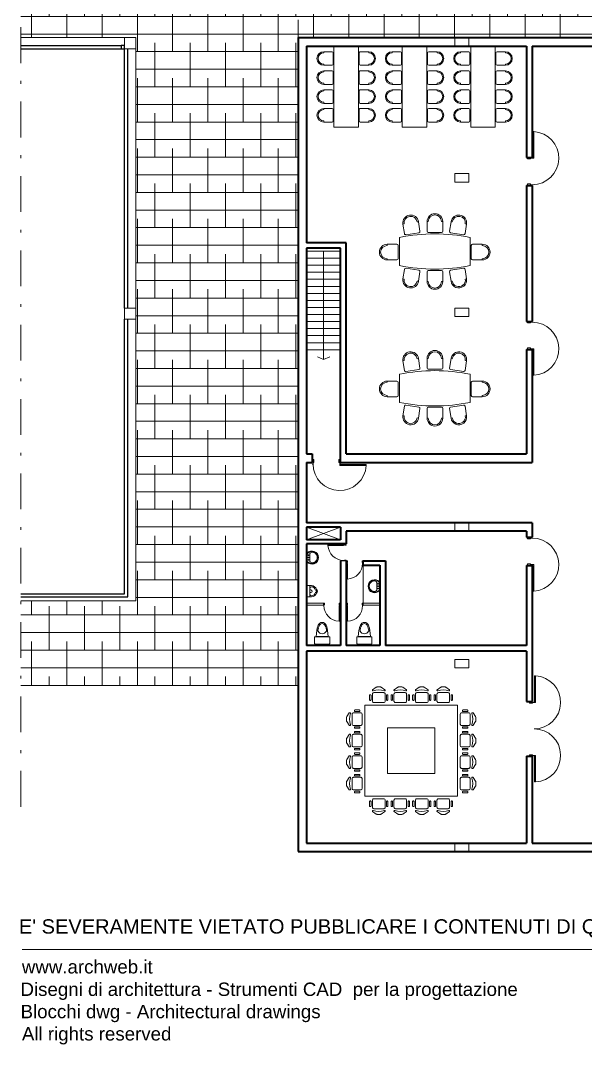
# Model space of a CAD drawing. Header units: millimetres. Extents: x 271.6 to 328, y 132.4 to 193.2.
# Drawn here: x 271.66 to 291.7, y 132.45 to 168.8 of the extents above; entities that cross this region are included whole.
import ezdxf

# ---------------------------------------------------------------- set-up
doc = ezdxf.new("R2010")
doc.units = ezdxf.units.MM
doc.linetypes.add('HIDDEN2', pattern=[0.1875, 0.125, -0.0625])
doc.linetypes.add('TRATTOPUNTO', pattern=[25.4, 12.7, -6.35, 0, -6.35])
for name, color, linetype, lineweight in [('ARREDI attrezzature - furniture', 175, 'Continuous', 9), ('MURATURA sezioni - section wall', 7, 'Continuous', 40), ('PAVIMENTAZIONE - flooring', 250, 'Continuous', 5), ('PILASTRI struttura - structure', 7, 'Continuous', 13), ('PORTE finestre - doors windows', 252, 'Continuous', 5), ('PROIEZIONI - projections', 145, 'Continuous', 13), ('PROIEZIONI finissime - fine lines', 251, 'Continuous', 9), ('PROIEZIONI Tratteggiate - dashed', 1, 'Continuous', 9), ('SEZIONI medie - small section', 2, 'Continuous', 25), ('www.archweb.it - All rights reserved', 2, 'Continuous', 5)]:
    doc.layers.add(name, color=color, linetype=linetype, lineweight=lineweight)
doc.layers.add('VETRATE sezioni - windows sections', color=171, linetype='Continuous', true_color=0x4d79ff)
doc.styles.get("Standard").update_dxf_attribs({"font": 'arial.ttf'})
pattern_1 = [(0, (-1549.8178, -608.5541), (2e-16, 0.625), []), (90, (-1549.8178, -608.5541), (-0.625, 1.25), [1.5625, -0.9375])]

# ---------------------------------------------------------------- blocks, each defined once
blk = doc.blocks.new('MESA8')
for p, q in [((-0.458, 0.885), (-0.423, 0.891)), ((-0.423, 0.891), (-0.381, 0.618)), ((-0.178, 0.895), (-0.178, 0.62)), ((-0.178, 0.895), (-0.143, 0.895)), ((0.231, 0.895), (0.267, 0.895)), ((0.267, 0.895), (0.267, 0.62)), ((0.502, 0.891), (0.461, 0.618)), ((0.537, 0.885), (0.502, 0.891)), ((-0.863, 0.824), (-0.827, 0.829)), ((-0.863, 0.824), (-0.821, 0.551)), ((-0.143, 0.584), (0.231, 0.584)), ((0.942, 0.824), (0.901, 0.551)), ((0.942, 0.824), (0.907, 0.829)), ((-0.781, 0.521), (-0.411, 0.577)), ((0.86, 0.521), (0.49, 0.577)), ((-1.309, 0.25), (-1.033, 0.25)), ((-1.309, 0.25), (-1.309, 0.214)), ((-0.997, 0.214), (-0.997, -0.16)), ((1.077, 0.214), (1.077, -0.16)), ((1.388, 0.25), (1.112, 0.25)), ((1.388, 0.25), (1.388, 0.214)), ((-1.309, -0.16), (-1.309, -0.195)), ((-1.309, -0.195), (-1.033, -0.195)), ((1.388, -0.195), (1.112, -0.195)), ((1.388, -0.16), (1.388, -0.195)), ((-0.863, -0.735), (-0.821, -0.463)), ((-0.781, -0.433), (-0.411, -0.489)), ((-0.423, -0.802), (-0.381, -0.529)), ((-0.178, -0.807), (-0.178, -0.531)), ((-0.143, -0.495), (0.231, -0.495)), ((0.267, -0.807), (0.267, -0.531)), ((0.502, -0.802), (0.461, -0.529)), ((0.86, -0.433), (0.49, -0.489)), ((0.942, -0.735), (0.901, -0.463)), ((-0.863, -0.735), (-0.827, -0.741)), ((-0.458, -0.797), (-0.423, -0.802)), ((-0.178, -0.807), (-0.143, -0.807)), ((0.231, -0.807), (0.267, -0.807)), ((0.537, -0.797), (0.502, -0.802)), ((0.942, -0.735), (0.907, -0.741))]:
    blk.add_line(p, q)
blk.add_lwpolyline([(1.04, 0.444, 0.101219), (-0.96, 0.444), (-0.96, -0.356, 0.101219), (1.04, -0.356)], format="xyb", close=True)
for centre, radius, start, end in [((-0.643, 0.857), 0.223, 8.5901, 188.5901), ((-0.643, 0.857), 0.187, 8.5901, 188.5901), ((0.044, 0.895), 0.223, 0, 180), ((0.044, 0.895), 0.187, 0, 180), ((0.722, 0.857), 0.223, 351.4099, 171.4099), ((0.722, 0.857), 0.187, 351.4099, 171.4099), ((-0.417, 0.613), 0.0356, 278.5901, 8.5901), ((-0.143, 0.62), 0.0356, 180, 270), ((0.231, 0.62), 0.0356, 270, 0), ((0.496, 0.613), 0.0356, 171.4099, 261.4099), ((-0.786, 0.557), 0.0356, 188.5901, 278.5901), ((0.865, 0.557), 0.0356, 261.4099, 351.4099), ((-1.309, 0.027), 0.223, 90, 270), ((-1.309, 0.027), 0.187, 90, 270), ((-1.033, 0.214), 0.0356, 0, 90), ((1.112, 0.214), 0.0356, 90, 180), ((1.388, 0.027), 0.223, 270, 90), ((1.388, 0.027), 0.187, 270, 90), ((-1.033, -0.16), 0.0356, 270, 0), ((1.112, -0.16), 0.0356, 180, 270), ((-0.786, -0.468), 0.0356, 81.4099, 171.4099), ((-0.417, -0.524), 0.0356, 351.4099, 81.4099), ((-0.143, -0.531), 0.0356, 90, 180), ((0.231, -0.531), 0.0356, 0, 90), ((0.496, -0.524), 0.0356, 98.5901, 188.5901), ((0.865, -0.468), 0.0356, 8.5901, 98.5901), ((-0.643, -0.769), 0.223, 171.4099, 351.4099), ((-0.643, -0.769), 0.187, 171.4099, 351.4099), ((0.044, -0.807), 0.223, 180, 0), ((0.044, -0.807), 0.187, 180, 0), ((0.722, -0.769), 0.223, 188.5901, 8.5901), ((0.722, -0.769), 0.187, 188.5901, 8.5901)]:
    blk.add_arc(centre, radius, start, end)
blk = doc.blocks.new('MESA8a')
for p, q in [((-1.027, 2.217), (-1.027, 2.249)), ((-1.027, 2.249), (-0.779, 2.249)), ((-0.747, 1.881), (-0.747, 2.217)), ((0.022, 1.881), (0.022, 2.217)), ((0.302, 2.249), (0.054, 2.249)), ((0.302, 2.217), (0.302, 2.249)), ((-1.027, 1.848), (-1.027, 1.881)), ((-1.027, 1.848), (-0.779, 1.848)), ((0.302, 1.848), (0.054, 1.848)), ((0.302, 1.848), (0.302, 1.881)), ((-1.027, 1.665), (-1.027, 1.697)), ((-1.027, 1.697), (-0.779, 1.697)), ((-0.747, 1.329), (-0.747, 1.665)), ((0.022, 1.329), (0.022, 1.665)), ((0.302, 1.697), (0.054, 1.697)), ((0.302, 1.665), (0.302, 1.697)), ((-1.027, 1.297), (-1.027, 1.329)), ((-1.027, 1.297), (-0.779, 1.297)), ((0.302, 1.297), (0.054, 1.297)), ((0.302, 1.297), (0.302, 1.329)), ((-1.027, 1.133), (-0.779, 1.133)), ((-1.027, 1.133), (-1.027, 1.101)), ((-0.747, 1.101), (-0.747, 0.765)), ((0.022, 1.101), (0.022, 0.765)), ((0.302, 1.133), (0.054, 1.133)), ((0.302, 1.133), (0.302, 1.101)), ((-1.027, 0.765), (-1.027, 0.733)), ((-1.027, 0.733), (-0.779, 0.733)), ((0.302, 0.733), (0.054, 0.733)), ((0.302, 0.765), (0.302, 0.733)), ((-1.027, 0.57), (-0.779, 0.57)), ((-1.027, 0.57), (-1.027, 0.538)), ((-0.747, 0.538), (-0.747, 0.201)), ((0.022, 0.538), (0.022, 0.201)), ((0.302, 0.57), (0.054, 0.57)), ((0.302, 0.57), (0.302, 0.538)), ((-1.027, 0.201), (-1.027, 0.169)), ((-1.027, 0.169), (-0.779, 0.169)), ((0.302, 0.169), (0.054, 0.169)), ((0.302, 0.201), (0.302, 0.169))]:
    blk.add_line(p, q)
blk.add_lwpolyline([(0, 0), (-0.725, 0), (-0.725, 2.4), (0, 2.4)], close=True)
for centre, radius, start, end in [((-1.027, 2.049), 0.2, 90, 270), ((-1.027, 2.049), 0.168, 90, 270), ((-0.779, 2.217), 0.032, 0, 90), ((0.054, 2.217), 0.032, 90, 180), ((0.302, 2.049), 0.2, 270, 90), ((0.302, 2.049), 0.168, 270, 90), ((-0.779, 1.881), 0.032, 270, 0), ((0.054, 1.881), 0.032, 180, 270), ((-1.027, 1.497), 0.2, 90, 270), ((-1.027, 1.497), 0.168, 90, 270), ((-0.779, 1.665), 0.032, 0, 90), ((0.054, 1.665), 0.032, 90, 180), ((0.302, 1.497), 0.2, 270, 90), ((0.302, 1.497), 0.168, 270, 90), ((-0.779, 1.329), 0.032, 270, 0), ((0.054, 1.329), 0.032, 180, 270), ((-1.027, 0.933), 0.2, 90, 270), ((-1.027, 0.933), 0.168, 90, 270), ((-0.779, 1.101), 0.032, 0, 90), ((0.054, 1.101), 0.032, 90, 180), ((0.302, 0.933), 0.2, 270, 90), ((0.302, 0.933), 0.168, 270, 90), ((-0.779, 0.765), 0.032, 270, 0), ((0.054, 0.765), 0.032, 180, 270), ((-1.027, 0.369), 0.2, 90, 270), ((-1.027, 0.369), 0.168, 90, 270), ((-0.779, 0.538), 0.032, 0, 90), ((0.054, 0.538), 0.032, 90, 180), ((0.302, 0.369), 0.2, 270, 90), ((0.302, 0.369), 0.168, 270, 90), ((-0.779, 0.201), 0.032, 270, 0), ((0.054, 0.201), 0.032, 180, 270)]:
    blk.add_arc(centre, radius, start, end)

msp = doc.modelspace()

# ---------------------------------------------------------------- hatches: boundary and pattern name
at = {"layer": 'PAVIMENTAZIONE - flooring'}
h = msp.add_hatch(dxfattribs=at)
h.set_pattern_fill('ANSI38', color=256, scale=5, angle=315, style=0)
h.set_pattern_definition(pattern_1)
h.paths.add_polyline_path([(281.513, 175.464), (281.513, 175.864), (281.513, 180.194), (271.671, 180.194), (271.671, 168.194), (275.35, 168.194), (275.35, 168.194), (275.75, 168.194), (275.75, 167.794), (275.75, 158.594), (275.75, 158.194), (275.75, 148.194), (271.671, 148.194), (271.671, 145.194), (281.513, 145.194), (281.513, 168.194)])
h = msp.add_hatch(dxfattribs=at)
h.set_pattern_fill('ANSI38', color=256, scale=5, angle=315, style=0)
h.set_pattern_definition(pattern_1)
h.paths.add_polyline_path([(292.566, 175.464), (292.316, 175.464), (287.516, 175.464), (287.116, 175.464), (281.513, 175.464), (281.513, 168.194), (281.813, 168.194), (281.813, 168.194), (287.066, 168.194), (287.566, 168.194), (289.613, 168.194), (289.613, 168.194), (292.266, 168.194), (292.266, 168.194), (292.566, 168.194)])

# ---------------------------------------------------------------- linework, layer by layer
at = {"layer": 'ARREDI attrezzature - furniture'}
for p, q in [((281.813, 149.848), (281.813, 149.621)), ((281.834, 149.613), (281.834, 149.856)), ((281.922, 149.734), (281.922, 149.841)), ((281.922, 149.734), (281.922, 149.628)), ((283.813, 148.116), (283.813, 149.466)), ((281.813, 148.713), (281.813, 148.363)), ((281.983, 148.738), (281.838, 148.738)), ((281.931, 148.738), (281.931, 148.338)), ((281.983, 148.698), (281.981, 148.698)), ((284.303, 148.717), (284.303, 148.823)), ((284.303, 148.717), (284.303, 148.61)), ((284.391, 148.596), (284.391, 148.838)), ((284.413, 148.831), (284.413, 148.603)), ((281.838, 148.338), (281.983, 148.338)), ((281.981, 148.378), (281.983, 148.378)), ((282.631, 146.917), (282.096, 146.917)), ((282.096, 146.687), (282.096, 146.917)), ((282.581, 146.927), (282.146, 146.927)), ((282.147, 146.927), (282.17, 147.144)), ((282.17, 147.144), (282.188, 147.233)), ((282.212, 147.151), (282.227, 147.225)), ((282.516, 147.151), (282.501, 147.225)), ((282.558, 147.144), (282.54, 147.233)), ((282.581, 146.927), (282.558, 147.144)), ((282.631, 146.687), (282.631, 146.917)), ((283.594, 146.917), (284.129, 146.917)), ((283.594, 146.687), (283.594, 146.917)), ((283.644, 146.927), (283.667, 147.144)), ((283.644, 146.927), (284.079, 146.927)), ((283.667, 147.144), (283.685, 147.233)), ((283.709, 147.151), (283.724, 147.225)), ((284.013, 147.151), (283.998, 147.225)), ((284.055, 147.144), (284.038, 147.233)), ((284.078, 146.927), (284.055, 147.144)), ((284.129, 146.687), (284.129, 146.917)), ((282.601, 146.657), (282.126, 146.657)), ((283.624, 146.657), (284.099, 146.657))]:
    msp.add_line(p, q, dxfattribs=at)
at = {"layer": 'ARREDI attrezzature - furniture', "ltscale": 0.7}
msp.add_line((283.213, 149.616), (283.013, 149.616), dxfattribs=at)
for points in [[(284.431, 145.14, -0.148069), (284.459, 145.132), (284.591, 145.043, -0.250765), (284.596, 145.035), (284.596, 145.021, -0.530768), (284.568, 145.002, 0.192857), (284.173, 145.002, -0.530768), (284.146, 145.021), (284.146, 145.035, -0.250765), (284.15, 145.043), (284.283, 145.132, -0.148069), (284.311, 145.14)], [(285.194, 145.14, -0.148069), (285.221, 145.132), (285.354, 145.043, -0.250765), (285.359, 145.035), (285.359, 145.021, -0.530768), (285.331, 145.002, 0.192857), (284.936, 145.002, -0.530768), (284.909, 145.021), (284.909, 145.035, -0.250765), (284.913, 145.043), (285.046, 145.132, -0.148069), (285.074, 145.14)], [(285.837, 145.14, 0.148069), (285.809, 145.132), (285.676, 145.043, 0.250765), (285.672, 145.035), (285.672, 145.021, 0.530768), (285.699, 145.002, -0.192857), (286.094, 145.002, 0.530768), (286.122, 145.021), (286.122, 145.035, 0.250765), (286.117, 145.043), (285.984, 145.132, 0.148069), (285.957, 145.14)], [(286.6, 145.14, 0.148069), (286.572, 145.132), (286.439, 145.043, 0.250765), (286.435, 145.035), (286.435, 145.021, 0.530768), (286.462, 145.002, -0.192857), (286.857, 145.002, 0.530768), (286.885, 145.021), (286.885, 145.035, 0.250765), (286.88, 145.043), (286.747, 145.132, 0.148069), (286.72, 145.14)], [(284.076, 144.865), (284.066, 144.865, 0.414214), (284.046, 144.845), (284.046, 144.685, 0.414214), (284.066, 144.665), (284.076, 144.665, 0.414214), (284.096, 144.685), (284.096, 144.845, 0.414214)], [(284.196, 144.94, 0.414214), (284.146, 144.89), (284.146, 144.64, 0.414214), (284.196, 144.59), (284.546, 144.59, 0.414214), (284.596, 144.64), (284.596, 144.89, 0.414214), (284.546, 144.94)], [(284.666, 144.865), (284.676, 144.865, -0.414214), (284.696, 144.845), (284.696, 144.685, -0.414214), (284.676, 144.665), (284.666, 144.665, -0.414214), (284.646, 144.685), (284.646, 144.845, -0.414214)], [(284.839, 144.865), (284.829, 144.865, 0.414214), (284.809, 144.845), (284.809, 144.685, 0.414214), (284.829, 144.665), (284.839, 144.665, 0.414214), (284.859, 144.685), (284.859, 144.845, 0.414214)], [(284.959, 144.94, 0.414214), (284.909, 144.89), (284.909, 144.64, 0.414214), (284.959, 144.59), (285.309, 144.59, 0.414214), (285.359, 144.64), (285.359, 144.89, 0.414214), (285.309, 144.94)], [(285.429, 144.865), (285.439, 144.865, -0.414214), (285.459, 144.845), (285.459, 144.685, -0.414214), (285.439, 144.665), (285.429, 144.665, -0.414214), (285.409, 144.685), (285.409, 144.845, -0.414214)], [(285.602, 144.865), (285.592, 144.865, 0.414214), (285.572, 144.845), (285.572, 144.685, 0.414214), (285.592, 144.665), (285.602, 144.665, 0.414214), (285.622, 144.685), (285.622, 144.845, 0.414214)], [(286.072, 144.94, -0.414214), (286.122, 144.89), (286.122, 144.64, -0.414214), (286.072, 144.59), (285.722, 144.59, -0.414214), (285.672, 144.64), (285.672, 144.89, -0.414214), (285.722, 144.94)], [(286.192, 144.865), (286.202, 144.865, -0.414214), (286.222, 144.845), (286.222, 144.685, -0.414214), (286.202, 144.665), (286.192, 144.665, -0.414214), (286.172, 144.685), (286.172, 144.845, -0.414214)], [(286.365, 144.865), (286.355, 144.865, 0.414214), (286.335, 144.845), (286.335, 144.685, 0.414214), (286.355, 144.665), (286.365, 144.665, 0.414214), (286.385, 144.685), (286.385, 144.845, 0.414214)], [(286.835, 144.94, -0.414214), (286.885, 144.89), (286.885, 144.64, -0.414214), (286.835, 144.59), (286.485, 144.59, -0.414214), (286.435, 144.64), (286.435, 144.89, -0.414214), (286.485, 144.94)], [(286.955, 144.865), (286.965, 144.865, -0.414214), (286.985, 144.845), (286.985, 144.685, -0.414214), (286.965, 144.665), (286.955, 144.665, -0.414214), (286.935, 144.685), (286.935, 144.845, -0.414214)], [(283.229, 143.939, 0.148069), (283.238, 143.911), (283.326, 143.778, 0.250765), (283.335, 143.773), (283.349, 143.773, 0.530768), (283.367, 143.801, -0.192857), (283.367, 144.196, 0.530768), (283.349, 144.223), (283.335, 144.223, 0.250765), (283.326, 144.219), (283.238, 144.086, 0.148069), (283.229, 144.058)], [(283.429, 144.173, -0.414214), (283.479, 144.223), (283.729, 144.223, -0.414214), (283.779, 144.173), (283.779, 143.823, -0.414214), (283.729, 143.773), (283.479, 143.773, -0.414214), (283.429, 143.823)], [(283.504, 144.293), (283.504, 144.303, -0.414214), (283.524, 144.323), (283.684, 144.323, -0.414214), (283.704, 144.303), (283.704, 144.293, -0.414214), (283.684, 144.273), (283.524, 144.273, -0.414214)], [(287.61, 144.173, 0.414214), (287.56, 144.223), (287.31, 144.223, 0.414214), (287.26, 144.173), (287.26, 143.823, 0.414214), (287.31, 143.773), (287.56, 143.773, 0.414214), (287.61, 143.823)], [(287.535, 144.293), (287.535, 144.303, 0.414214), (287.515, 144.323), (287.355, 144.323, 0.414214), (287.335, 144.303), (287.335, 144.293, 0.414214), (287.355, 144.273), (287.515, 144.273, 0.414214)], [(287.81, 143.939, -0.148069), (287.802, 143.911), (287.713, 143.778, -0.250765), (287.705, 143.773), (287.691, 143.773, -0.530768), (287.672, 143.801, 0.192857), (287.672, 144.196, -0.530768), (287.691, 144.223), (287.705, 144.223, -0.250765), (287.713, 144.219), (287.802, 144.086, -0.148069), (287.81, 144.058)], [(283.504, 143.703), (283.504, 143.693, 0.414214), (283.524, 143.673), (283.684, 143.673, 0.414214), (283.704, 143.693), (283.704, 143.703, 0.414214), (283.684, 143.723), (283.524, 143.723, 0.414214)], [(287.535, 143.703), (287.535, 143.693, -0.414214), (287.515, 143.673), (287.355, 143.673, -0.414214), (287.335, 143.693), (287.335, 143.703, -0.414214), (287.355, 143.723), (287.515, 143.723, -0.414214)], [(283.229, 143.176, 0.148069), (283.238, 143.148), (283.326, 143.015, 0.250765), (283.335, 143.011), (283.349, 143.011, 0.530768), (283.367, 143.038, -0.192857), (283.367, 143.433, 0.530768), (283.349, 143.461), (283.335, 143.461, 0.250765), (283.326, 143.456), (283.238, 143.323, 0.148069), (283.229, 143.295)], [(283.429, 143.411, -0.414214), (283.479, 143.461), (283.729, 143.461, -0.414214), (283.779, 143.411), (283.779, 143.061, -0.414214), (283.729, 143.011), (283.479, 143.011, -0.414214), (283.429, 143.061)], [(283.504, 143.531), (283.504, 143.541, -0.414214), (283.524, 143.561), (283.684, 143.561, -0.414214), (283.704, 143.541), (283.704, 143.531, -0.414214), (283.684, 143.511), (283.524, 143.511, -0.414214)], [(287.61, 143.411, 0.414214), (287.56, 143.461), (287.31, 143.461, 0.414214), (287.26, 143.411), (287.26, 143.061, 0.414214), (287.31, 143.011), (287.56, 143.011, 0.414214), (287.61, 143.061)], [(287.535, 143.531), (287.535, 143.541, 0.414214), (287.515, 143.561), (287.355, 143.561, 0.414214), (287.335, 143.541), (287.335, 143.531, 0.414214), (287.355, 143.511), (287.515, 143.511, 0.414214)], [(287.81, 143.176, -0.148069), (287.802, 143.148), (287.713, 143.015, -0.250765), (287.705, 143.011), (287.691, 143.011, -0.530768), (287.672, 143.038, 0.192857), (287.672, 143.433, -0.530768), (287.691, 143.461), (287.705, 143.461, -0.250765), (287.713, 143.456), (287.802, 143.323, -0.148069), (287.81, 143.295)], [(283.504, 142.941), (283.504, 142.931, 0.414214), (283.524, 142.911), (283.684, 142.911, 0.414214), (283.704, 142.931), (283.704, 142.941, 0.414214), (283.684, 142.961), (283.524, 142.961, 0.414214)], [(287.535, 142.941), (287.535, 142.931, -0.414214), (287.515, 142.911), (287.355, 142.911, -0.414214), (287.335, 142.931), (287.335, 142.941, -0.414214), (287.355, 142.961), (287.515, 142.961, -0.414214)], [(283.229, 142.532, -0.148069), (283.238, 142.56), (283.326, 142.693, -0.250765), (283.335, 142.698), (283.349, 142.698, -0.530768), (283.367, 142.67, 0.192857), (283.367, 142.275, -0.530768), (283.349, 142.248), (283.335, 142.248, -0.250765), (283.326, 142.252), (283.238, 142.385, -0.148069), (283.229, 142.413)], [(283.429, 142.298, 0.414214), (283.479, 142.248), (283.729, 142.248, 0.414214), (283.779, 142.298), (283.779, 142.648, 0.414214), (283.729, 142.698), (283.479, 142.698, 0.414214), (283.429, 142.648)], [(283.504, 142.768), (283.504, 142.778, -0.414214), (283.524, 142.798), (283.684, 142.798, -0.414214), (283.704, 142.778), (283.704, 142.768, -0.414214), (283.684, 142.748), (283.524, 142.748, -0.414214)], [(287.61, 142.298, -0.414214), (287.56, 142.248), (287.31, 142.248, -0.414214), (287.26, 142.298), (287.26, 142.648, -0.414214), (287.31, 142.698), (287.56, 142.698, -0.414214), (287.61, 142.648)], [(287.535, 142.768), (287.535, 142.778, 0.414214), (287.515, 142.798), (287.355, 142.798, 0.414214), (287.335, 142.778), (287.335, 142.768, 0.414214), (287.355, 142.748), (287.515, 142.748, 0.414214)], [(287.81, 142.532, 0.148069), (287.802, 142.56), (287.713, 142.693, 0.250765), (287.705, 142.698), (287.691, 142.698, 0.530768), (287.672, 142.67, -0.192857), (287.672, 142.275, 0.530768), (287.691, 142.248), (287.705, 142.248, 0.250765), (287.713, 142.252), (287.802, 142.385, 0.148069), (287.81, 142.413)], [(283.504, 142.178), (283.504, 142.168, 0.414214), (283.524, 142.148), (283.684, 142.148, 0.414214), (283.704, 142.168), (283.704, 142.178, 0.414214), (283.684, 142.198), (283.524, 142.198, 0.414214)], [(287.535, 142.178), (287.535, 142.168, -0.414214), (287.515, 142.148), (287.355, 142.148, -0.414214), (287.335, 142.168), (287.335, 142.178, -0.414214), (287.355, 142.198), (287.515, 142.198, -0.414214)], [(283.229, 141.769, -0.148069), (283.238, 141.797), (283.326, 141.93, -0.250765), (283.335, 141.935), (283.349, 141.935, -0.530768), (283.367, 141.907, 0.192857), (283.367, 141.512, -0.530768), (283.349, 141.485), (283.335, 141.485, -0.250765), (283.326, 141.489), (283.238, 141.622, -0.148069), (283.229, 141.65)], [(283.429, 141.535, 0.414214), (283.479, 141.485), (283.729, 141.485, 0.414214), (283.779, 141.535), (283.779, 141.885, 0.414214), (283.729, 141.935), (283.479, 141.935, 0.414214), (283.429, 141.885)], [(283.504, 142.005), (283.504, 142.015, -0.414214), (283.524, 142.035), (283.684, 142.035, -0.414214), (283.704, 142.015), (283.704, 142.005, -0.414214), (283.684, 141.985), (283.524, 141.985, -0.414214)], [(287.61, 141.535, -0.414214), (287.56, 141.485), (287.31, 141.485, -0.414214), (287.26, 141.535), (287.26, 141.885, -0.414214), (287.31, 141.935), (287.56, 141.935, -0.414214), (287.61, 141.885)], [(287.535, 142.005), (287.535, 142.015, 0.414214), (287.515, 142.035), (287.355, 142.035, 0.414214), (287.335, 142.015), (287.335, 142.005, 0.414214), (287.355, 141.985), (287.515, 141.985, 0.414214)], [(287.81, 141.769, 0.148069), (287.802, 141.797), (287.713, 141.93, 0.250765), (287.705, 141.935), (287.691, 141.935, 0.530768), (287.672, 141.907, -0.192857), (287.672, 141.512, 0.530768), (287.691, 141.485), (287.705, 141.485, 0.250765), (287.713, 141.489), (287.802, 141.622, 0.148069), (287.81, 141.65)], [(283.504, 141.415), (283.504, 141.405, 0.414214), (283.524, 141.385), (283.684, 141.385, 0.414214), (283.704, 141.405), (283.704, 141.415, 0.414214), (283.684, 141.435), (283.524, 141.435, 0.414214)], [(287.535, 141.415), (287.535, 141.405, -0.414214), (287.515, 141.385), (287.355, 141.385, -0.414214), (287.335, 141.405), (287.335, 141.415, -0.414214), (287.355, 141.435), (287.515, 141.435, -0.414214)], [(284.076, 140.892), (284.066, 140.892, -0.414214), (284.046, 140.912), (284.046, 141.072, -0.414214), (284.066, 141.092), (284.076, 141.092, -0.414214), (284.096, 141.072), (284.096, 140.912, -0.414214)], [(284.196, 140.817, -0.414214), (284.146, 140.867), (284.146, 141.117, -0.414214), (284.196, 141.167), (284.546, 141.167, -0.414214), (284.596, 141.117), (284.596, 140.867, -0.414214), (284.546, 140.817)], [(284.666, 140.892), (284.676, 140.892, 0.414214), (284.696, 140.912), (284.696, 141.072, 0.414214), (284.676, 141.092), (284.666, 141.092, 0.414214), (284.646, 141.072), (284.646, 140.912, 0.414214)], [(284.839, 140.892), (284.829, 140.892, -0.414214), (284.809, 140.912), (284.809, 141.072, -0.414214), (284.829, 141.092), (284.839, 141.092, -0.414214), (284.859, 141.072), (284.859, 140.912, -0.414214)], [(284.959, 140.817, -0.414214), (284.909, 140.867), (284.909, 141.117, -0.414214), (284.959, 141.167), (285.309, 141.167, -0.414214), (285.359, 141.117), (285.359, 140.867, -0.414214), (285.309, 140.817)], [(285.429, 140.892), (285.439, 140.892, 0.414214), (285.459, 140.912), (285.459, 141.072, 0.414214), (285.439, 141.092), (285.429, 141.092, 0.414214), (285.409, 141.072), (285.409, 140.912, 0.414214)], [(285.602, 140.892), (285.592, 140.892, -0.414214), (285.572, 140.912), (285.572, 141.072, -0.414214), (285.592, 141.092), (285.602, 141.092, -0.414214), (285.622, 141.072), (285.622, 140.912, -0.414214)], [(286.072, 140.817, 0.414214), (286.122, 140.867), (286.122, 141.117, 0.414214), (286.072, 141.167), (285.722, 141.167, 0.414214), (285.672, 141.117), (285.672, 140.867, 0.414214), (285.722, 140.817)], [(286.192, 140.892), (286.202, 140.892, 0.414214), (286.222, 140.912), (286.222, 141.072, 0.414214), (286.202, 141.092), (286.192, 141.092, 0.414214), (286.172, 141.072), (286.172, 140.912, 0.414214)], [(286.365, 140.892), (286.355, 140.892, -0.414214), (286.335, 140.912), (286.335, 141.072, -0.414214), (286.355, 141.092), (286.365, 141.092, -0.414214), (286.385, 141.072), (286.385, 140.912, -0.414214)], [(286.835, 140.817, 0.414214), (286.885, 140.867), (286.885, 141.117, 0.414214), (286.835, 141.167), (286.485, 141.167, 0.414214), (286.435, 141.117), (286.435, 140.867, 0.414214), (286.485, 140.817)], [(286.955, 140.892), (286.965, 140.892, 0.414214), (286.985, 140.912), (286.985, 141.072, 0.414214), (286.965, 141.092), (286.955, 141.092, 0.414214), (286.935, 141.072), (286.935, 140.912, 0.414214)], [(284.431, 140.617, 0.148069), (284.459, 140.625), (284.591, 140.714, 0.250765), (284.596, 140.722), (284.596, 140.737, 0.530768), (284.568, 140.755, -0.192857), (284.173, 140.755, 0.530768), (284.146, 140.737), (284.146, 140.722, 0.250765), (284.15, 140.714), (284.283, 140.625, 0.148069), (284.311, 140.617)], [(285.194, 140.617, 0.148069), (285.221, 140.625), (285.354, 140.714, 0.250765), (285.359, 140.722), (285.359, 140.737, 0.530768), (285.331, 140.755, -0.192857), (284.936, 140.755, 0.530768), (284.909, 140.737), (284.909, 140.722, 0.250765), (284.913, 140.714), (285.046, 140.625, 0.148069), (285.074, 140.617)], [(285.837, 140.617, -0.148069), (285.809, 140.625), (285.676, 140.714, -0.250765), (285.672, 140.722), (285.672, 140.737, -0.530768), (285.699, 140.755, 0.192857), (286.094, 140.755, -0.530768), (286.122, 140.737), (286.122, 140.722, -0.250765), (286.117, 140.714), (285.984, 140.625, -0.148069), (285.957, 140.617)], [(286.6, 140.617, -0.148069), (286.572, 140.625), (286.439, 140.714, -0.250765), (286.435, 140.722), (286.435, 140.737, -0.530768), (286.462, 140.755, 0.192857), (286.857, 140.755, -0.530768), (286.885, 140.737), (286.885, 140.722, -0.250765), (286.88, 140.714), (286.747, 140.625, -0.148069), (286.72, 140.617)]]:
    msp.add_lwpolyline(points, format="xyb", close=True, dxfattribs=at)
for points in [[(287.159, 141.268), (283.881, 141.268), (283.881, 144.489), (287.159, 144.489)], [(286.359, 142.068), (284.681, 142.068), (284.681, 143.689), (286.359, 143.689)]]:
    msp.add_lwpolyline(points, close=True, dxfattribs=at)
at = {"layer": 'ARREDI attrezzature - furniture'}
for centre in [(281.876, 149.819), (281.876, 149.734), (281.876, 149.65), (284.349, 148.802), (284.349, 148.717), (284.349, 148.633)]:
    msp.add_circle(centre, 0.0126, dxfattribs=at)
for centre, radius, start, end in [((281.873, 149.848), 0.0607, 138.365, 180), ((282.001, 149.734), 0.232, 221.635, 138.365), ((281.875, 149.856), 0.0405, 136.2882, 180), ((282.001, 149.734), 0.216, 223.7118, 136.2882), ((282.003, 149.841), 0.081, 90.2661, 180), ((282.004, 149.734), 0.187, 269.7339, 90.2661), ((281.873, 149.621), 0.0607, 180, 221.635), ((281.875, 149.613), 0.0405, 180, 223.7118), ((282.003, 149.628), 0.081, 180, 269.7339), ((281.838, 148.713), 0.025, 90, 180), ((281.981, 148.648), 0.05, 90, 180), ((281.983, 148.558), 0.18, 14.2166, 90), ((281.983, 148.558), 0.14, 9.3897, 90), ((284.224, 148.717), 0.232, 41.635, 318.365), ((284.224, 148.717), 0.216, 43.7118, 316.2882), ((284.221, 148.717), 0.187, 89.7339, 270.2661), ((284.222, 148.823), 0.081, 0, 89.7339), ((284.351, 148.838), 0.0405, 0, 43.7118), ((284.352, 148.831), 0.0607, 0, 41.635), ((281.838, 148.363), 0.025, 180, 270), ((281.952, 148.538), 0.0508, 245.392, 114.608), ((281.981, 148.428), 0.05, 180, 270), ((281.983, 148.518), 0.14, 270, 350.6103), ((281.983, 148.518), 0.18, 270, 345.7834), ((282.123, 148.538), 0.0429, 267.4929, 92.5071), ((282.123, 148.538), 0.0729, 298.242, 61.758), ((284.222, 148.61), 0.081, 270.2661, 0), ((284.351, 148.596), 0.0405, 316.2882, 0), ((284.352, 148.603), 0.0607, 318.365, 0), ((282.784, 147.07), 0.618, 154.9577, 164.7517), ((282.364, 147.284), 0.148, 90.1038, 161.1792), ((282.784, 147.07), 0.578, 154.9577, 164.7517), ((282.364, 147.284), 0.108, 90.1038, 161.1792), ((282.364, 147.284), 0.148, 18.9246, 90), ((282.364, 147.284), 0.108, 18.9246, 90), ((281.945, 147.07), 0.578, 15.3521, 25.1461), ((281.945, 147.07), 0.618, 15.3521, 25.1461), ((284.281, 147.07), 0.618, 154.8539, 164.6479), ((283.861, 147.284), 0.148, 90, 161.0754), ((284.281, 147.07), 0.578, 154.8539, 164.6479), ((283.861, 147.284), 0.108, 90, 161.0754), ((283.861, 147.284), 0.148, 18.8208, 89.8962), ((283.861, 147.284), 0.108, 18.8208, 89.8962), ((283.442, 147.07), 0.578, 15.2483, 25.0423), ((283.442, 147.07), 0.618, 15.2483, 25.0423), ((282.261, 147.141), 0.05, 168.9288, 205.9321), ((282.364, 147.191), 0.164, 205.9321, 334.1717), ((282.467, 147.141), 0.05, 334.1717, 11.175), ((283.759, 147.141), 0.05, 168.825, 205.8283), ((283.861, 147.191), 0.164, 205.8283, 334.0679), ((283.964, 147.141), 0.05, 334.0679, 11.0712), ((282.126, 146.687), 0.03, 180, 270), ((282.601, 146.687), 0.03, 270, 0), ((283.624, 146.687), 0.03, 180, 270), ((284.099, 146.687), 0.03, 270, 0)]:
    msp.add_arc(centre, radius, start, end, dxfattribs=at)
at = {"layer": 'MURATURA sezioni - section wall', "ltscale": 0.7}
for p, q in [((281.513, 168.194), (281.513, 139.295)), ((281.513, 168.194), (292.566, 168.194)), ((281.813, 167.894), (287.066, 167.894)), ((281.813, 167.894), (281.813, 160.913)), ((287.066, 167.894), (289.613, 167.894)), ((289.613, 167.894), (289.613, 163.943)), ((289.813, 167.894), (289.813, 163.943)), ((289.813, 167.894), (292.566, 167.894)), ((289.613, 163.943), (289.824, 163.943)), ((289.613, 162.944), (289.613, 158.118)), ((289.613, 162.944), (289.813, 162.944)), ((289.813, 162.944), (289.813, 158.118)), ((283.213, 160.913), (281.813, 160.913)), ((283.013, 160.713), (281.813, 160.713)), ((281.813, 160.713), (281.813, 157.657)), ((283.013, 153.113), (283.013, 160.713)), ((283.213, 153.413), (283.213, 160.913)), ((289.613, 158.118), (289.813, 158.118)), ((281.813, 157.657), (281.813, 153.413)), ((289.613, 157.119), (289.613, 155.542)), ((289.613, 157.119), (289.824, 157.119)), ((289.813, 157.119), (289.813, 155.542)), ((289.613, 155.542), (289.613, 153.413)), ((289.813, 155.542), (289.813, 153.113)), ((281.813, 153.413), (282.014, 153.413)), ((281.813, 153.113), (281.813, 150.966)), ((281.813, 153.113), (282.014, 153.113)), ((282.014, 153.413), (282.014, 153.113)), ((283.013, 153.113), (289.813, 153.113)), ((283.213, 153.413), (289.613, 153.413)), ((289.813, 150.966), (281.813, 150.966)), ((289.813, 150.966), (289.813, 150.453)), ((283.013, 150.816), (281.813, 150.816)), ((281.813, 150.816), (281.813, 150.366)), ((283.013, 150.816), (283.013, 150.366)), ((289.613, 150.666), (283.213, 150.666)), ((283.213, 150.666), (283.213, 150.216)), ((289.613, 150.666), (289.613, 150.453)), ((283.013, 150.366), (281.813, 150.366)), ((283.213, 150.216), (281.813, 150.216)), ((281.813, 150.216), (281.813, 146.616)), ((281.813, 150.216), (281.813, 150.163)), ((289.613, 150.453), (289.813, 150.453)), ((283.013, 149.616), (283.013, 146.616)), ((283.213, 149.616), (283.213, 146.616)), ((283.813, 149.616), (284.613, 149.616)), ((283.813, 149.466), (283.813, 149.616)), ((283.813, 149.466), (284.413, 149.466)), ((284.413, 149.466), (284.413, 146.616)), ((284.613, 149.616), (284.613, 146.616)), ((289.613, 149.454), (289.613, 146.616)), ((289.613, 149.454), (289.824, 149.454)), ((289.813, 149.454), (289.813, 144.622)), ((283.013, 146.616), (281.813, 146.616)), ((284.413, 146.616), (283.213, 146.616)), ((289.613, 146.616), (284.613, 146.616)), ((289.613, 146.416), (281.813, 146.416)), ((281.813, 146.416), (281.813, 139.595)), ((289.613, 146.416), (289.613, 144.622)), ((289.613, 144.622), (289.824, 144.622)), ((289.613, 142.68), (289.613, 139.595)), ((289.613, 142.68), (289.824, 142.68)), ((289.813, 142.68), (289.813, 139.595)), ((281.513, 139.295), (294.73, 139.295)), ((281.813, 139.595), (289.613, 139.595)), ((289.813, 139.595), (294.73, 139.595))]:
    msp.add_line(p, q, dxfattribs=at)
at = {"layer": 'PAVIMENTAZIONE - flooring'}
msp.add_line((271.671, 145.194), (281.513, 145.194), dxfattribs=at)
at = {"layer": 'PILASTRI struttura - structure', "ltscale": 15}
for points in [[(275.35, 168.194), (275.75, 168.194), (275.75, 167.794), (275.35, 167.794)], [(287.566, 168.194), (287.566, 167.894), (287.066, 167.894), (287.066, 168.194)], [(287.566, 168.194), (287.566, 167.894), (287.066, 167.894), (287.066, 168.194)], [(287.566, 163.365), (287.566, 163.065), (287.066, 163.065), (287.066, 163.365)], [(275.35, 158.594), (275.75, 158.594), (275.75, 158.194), (275.35, 158.194)], [(287.566, 158.594), (287.566, 158.294), (287.066, 158.294), (287.066, 158.594)], [(287.566, 150.966), (287.566, 150.666), (287.066, 150.666), (287.066, 150.966)], [(287.566, 146.116), (287.566, 145.816), (287.066, 145.816), (287.066, 146.116)], [(287.566, 139.595), (287.566, 139.295), (287.066, 139.295), (287.066, 139.595)]]:
    msp.add_lwpolyline(points, close=True, dxfattribs=at)
at = {"layer": 'PORTE finestre - doors windows', "color": 2, "ltscale": 0.7}
for p, q in [((281.813, 148.041), (281.813, 148.116)), ((281.813, 148.116), (282.413, 148.116)), ((282.413, 148.041), (281.813, 148.041)), ((282.413, 148.116), (282.413, 148.041)), ((283.813, 148.116), (283.813, 148.041)), ((284.413, 148.116), (283.813, 148.116)), ((283.813, 148.041), (284.413, 148.041)), ((284.413, 148.041), (284.413, 148.116))]:
    msp.add_line(p, q, dxfattribs=at)
at = {"layer": 'PORTE finestre - doors windows', "color": 2}
for points in [[(289.823, 163.915), (289.867, 163.915), (289.867, 164.857), (289.823, 164.857)], [(289.823, 157.147), (289.867, 157.147), (289.867, 156.205), (289.823, 156.205)], [(282.985, 153.042), (282.985, 152.998), (283.927, 152.998), (283.927, 153.042)], [(283.125, 150.188), (283.125, 150.165), (282.568, 150.165), (282.568, 150.188)], [(283.241, 149.528), (283.264, 149.528), (283.264, 148.971), (283.241, 148.971)], [(289.823, 149.482), (289.867, 149.482), (289.867, 148.54), (289.823, 148.54)], [(282.984, 148.028), (282.961, 148.028), (282.961, 147.471), (282.984, 147.471)], [(283.241, 148.028), (283.264, 148.028), (283.264, 147.471), (283.241, 147.471)], [(289.889, 144.594), (289.934, 144.594), (289.934, 145.536), (289.889, 145.536)], [(289.889, 142.708), (289.934, 142.708), (289.934, 141.766), (289.889, 141.766)]]:
    msp.add_lwpolyline(points, close=True, dxfattribs=at)
for points in [[(289.646, 163.943), (289.646, 163.887), (289.757, 163.887), (289.757, 163.915), (289.813, 163.915), (289.813, 163.943)], [(289.813, 162.944), (289.813, 162.972), (289.757, 162.972), (289.757, 162.999), (289.646, 162.999), (289.646, 162.944)], [(289.813, 158.118), (289.813, 158.09), (289.757, 158.09), (289.757, 158.062), (289.646, 158.062), (289.646, 158.118)], [(289.646, 157.119), (289.646, 157.175), (289.757, 157.175), (289.757, 157.147), (289.813, 157.147), (289.813, 157.119)], [(282.014, 153.053), (282.042, 153.053), (282.042, 153.108), (282.07, 153.108), (282.07, 153.219), (282.014, 153.219)], [(283.013, 153.219), (282.957, 153.219), (282.957, 153.108), (282.985, 153.108), (282.985, 153.053), (283.013, 153.053)], [(283.213, 150.203), (283.213, 150.174), (283.154, 150.174), (283.154, 150.188), (283.125, 150.188), (283.125, 150.203)], [(289.813, 150.453), (289.813, 150.425), (289.757, 150.425), (289.757, 150.397), (289.646, 150.397), (289.646, 150.453)], [(283.125, 149.616), (283.125, 149.631), (283.154, 149.631), (283.154, 149.645), (283.213, 149.645), (283.213, 149.616)], [(283.226, 149.616), (283.256, 149.616), (283.256, 149.557), (283.241, 149.557), (283.241, 149.528), (283.226, 149.528)], [(283.813, 149.528), (283.798, 149.528), (283.798, 149.557), (283.784, 149.557), (283.784, 149.616), (283.813, 149.616)], [(289.646, 149.454), (289.646, 149.51), (289.757, 149.51), (289.757, 149.482), (289.813, 149.482), (289.813, 149.454)], [(282.412, 148.028), (282.427, 148.028), (282.427, 148.057), (282.441, 148.057), (282.441, 148.116), (282.412, 148.116)], [(282.999, 148.116), (282.97, 148.116), (282.97, 148.057), (282.984, 148.057), (282.984, 148.028), (282.999, 148.028)], [(283.226, 148.116), (283.256, 148.116), (283.256, 148.057), (283.241, 148.057), (283.241, 148.028), (283.226, 148.028)], [(283.813, 148.028), (283.798, 148.028), (283.798, 148.057), (283.784, 148.057), (283.784, 148.116), (283.813, 148.116)], [(289.713, 144.622), (289.713, 144.566), (289.824, 144.566), (289.824, 144.594), (289.879, 144.594), (289.879, 144.622)], [(289.713, 142.68), (289.713, 142.736), (289.824, 142.736), (289.824, 142.708), (289.879, 142.708), (289.879, 142.68)]]:
    msp.add_lwpolyline(points, dxfattribs=at)
at = {"layer": 'PROIEZIONI - projections', "linetype": 'TRATTOPUNTO', "ltscale": 0.1}
msp.add_line((271.671, 184.4), (271.671, 140.773), dxfattribs=at)
at = {"layer": 'PROIEZIONI - projections'}
for p, q in [((275.35, 168.194), (271.671, 168.194)), ((271.671, 167.794), (275.35, 167.794)), ((275.75, 158.594), (275.75, 167.794)), ((275.75, 148.194), (275.75, 158.194)), ((275.75, 148.194), (271.671, 148.194))]:
    msp.add_line(p, q, dxfattribs=at)
at = {"layer": 'PROIEZIONI - projections', "ltscale": 0.7}
for p, q in [((283.013, 160.613), (281.813, 160.613)), ((283.013, 160.613), (281.813, 160.613)), ((283.013, 160.363), (281.813, 160.363)), ((283.013, 160.113), (281.813, 160.113)), ((283.013, 159.863), (281.813, 159.863)), ((283.013, 159.863), (281.813, 159.863)), ((283.013, 159.863), (281.813, 159.863)), ((283.013, 159.613), (281.813, 159.613)), ((283.013, 159.363), (281.813, 159.363)), ((282.664, 159.113), (281.813, 159.113)), ((283.013, 159.113), (282.664, 159.113)), ((283.013, 158.863), (281.813, 158.863)), ((283.013, 158.613), (281.813, 158.613)), ((283.013, 158.613), (281.813, 158.613)), ((283.013, 158.363), (281.813, 158.363)), ((283.013, 158.113), (281.813, 158.113)), ((283.013, 157.863), (281.813, 157.863)), ((283.013, 157.613), (281.813, 157.613)), ((283.013, 157.613), (281.813, 157.613)), ((283.013, 157.363), (281.813, 157.363)), ((283.013, 157.113), (281.813, 157.113))]:
    msp.add_line(p, q, dxfattribs=at)
at = {"layer": 'PROIEZIONI finissime - fine lines', "ltscale": 0.7}
for p, q in [((282.413, 160.613), (282.413, 156.762)), ((282.413, 156.762), (282.194, 156.861)), ((282.413, 156.762), (282.631, 156.861))]:
    msp.add_line(p, q, dxfattribs=at)
at = {"layer": 'PROIEZIONI finissime - fine lines'}
for p, q in [((281.813, 150.816), (283.013, 150.366)), ((281.813, 150.366), (283.013, 150.816))]:
    msp.add_line(p, q, dxfattribs=at)
for points in [[(289.813, 162.972, 0.971453), (289.867, 164.856, 1)], [(289.813, 158.09, -0.971453), (289.867, 156.206, -1)], [(282.042, 153.053, 0.971453), (283.926, 152.998, 1)], [(283.125, 149.631, -0.401931), (282.568, 150.165, -0.400492)], [(289.813, 150.425, -0.971453), (289.867, 148.54, -1)], [(283.798, 149.528, -0.401931), (283.264, 148.971, -0.400492)], [(282.427, 148.028, 0.401931), (282.961, 147.471, 0.400492)], [(283.798, 148.028, -0.401931), (283.264, 147.471, -0.400492)], [(289.879, 143.651, 0.971453), (289.934, 145.536, 1)], [(289.879, 143.651, -0.971453), (289.934, 141.767, -1)]]:
    msp.add_lwpolyline(points, format="xyb", dxfattribs=at)
at = {"layer": 'PROIEZIONI Tratteggiate - dashed', "linetype": 'HIDDEN2', "ltscale": 5}
msp.add_line((281.513, 168.194), (281.513, 175.464), dxfattribs=at)
at = {"layer": 'SEZIONI medie - small section'}
msp.add_lwpolyline([(275.35, 167.914), (275.23, 167.914), (275.23, 167.794), (275.35, 167.794)], close=True, dxfattribs=at)
at = {"layer": 'VETRATE sezioni - windows sections'}
for p, q in [((271.671, 167.914), (275.23, 167.914)), ((271.671, 167.794), (275.23, 167.794)), ((275.35, 158.594), (275.35, 167.794)), ((275.47, 158.594), (275.47, 167.794)), ((275.35, 148.444), (275.35, 158.194)), ((275.47, 148.344), (275.47, 158.194)), ((271.671, 148.444), (275.35, 148.444)), ((271.671, 148.344), (275.47, 148.344))]:
    msp.add_line(p, q, dxfattribs=at)
at = {"layer": 'www.archweb.it - All rights reserved', "color": 253}
msp.add_line((271.726, 135.823), (327.981, 135.823), dxfattribs=at)

# ---------------------------------------------------------------- block references
at = {"layer": 'ARREDI attrezzature - furniture', "ltscale": 0.7, "yscale": 1.200000000000045, "rotation": 180}
for p, xscale, zscale in [((282.781, 167.894), 1.200000000000045, 1.200000000000045), ((286.076, 167.894), -1.200000000000045, 1.2), ((288.501, 167.894), -1.200000000000045, 1.2)]:
    msp.add_blockref('MESA8a', p, dxfattribs=dict(at, xscale=xscale, zscale=zscale))
at = {"layer": 'ARREDI attrezzature - furniture', "ltscale": 0.7, "xscale": 1.25, "yscale": 1.25, "zscale": 1.25}
for p in [(286.307, 160.545), (286.307, 155.688)]:
    msp.add_blockref('MESA8', p, dxfattribs=at)

# ---------------------------------------------------------------- texts
at = {"layer": 'www.archweb.it - All rights reserved', "color": 7}
msp.add_text("E' SEVERAMENTE VIETATO PUBBLICARE I CONTENUTI DI QUESTO FILE SU ALTRI SITI WEB", height=0.50899, dxfattribs=at).set_placement((271.605, 136.384))
at = {"layer": 'www.archweb.it - All rights reserved', "color": 251}
for s, p in [('www.archweb.it', (271.712, 134.968)), ('Disegni di architettura - Strumenti CAD  per la progettazione', (271.663, 134.17)), ('Blocchi dwg - Architectural drawings', (271.666, 133.379)), ('All rights reserved', (271.714, 132.589))]:
    msp.add_text(s, height=0.47428, dxfattribs=at).set_placement(p)

doc.saveas('drawing.dxf')
